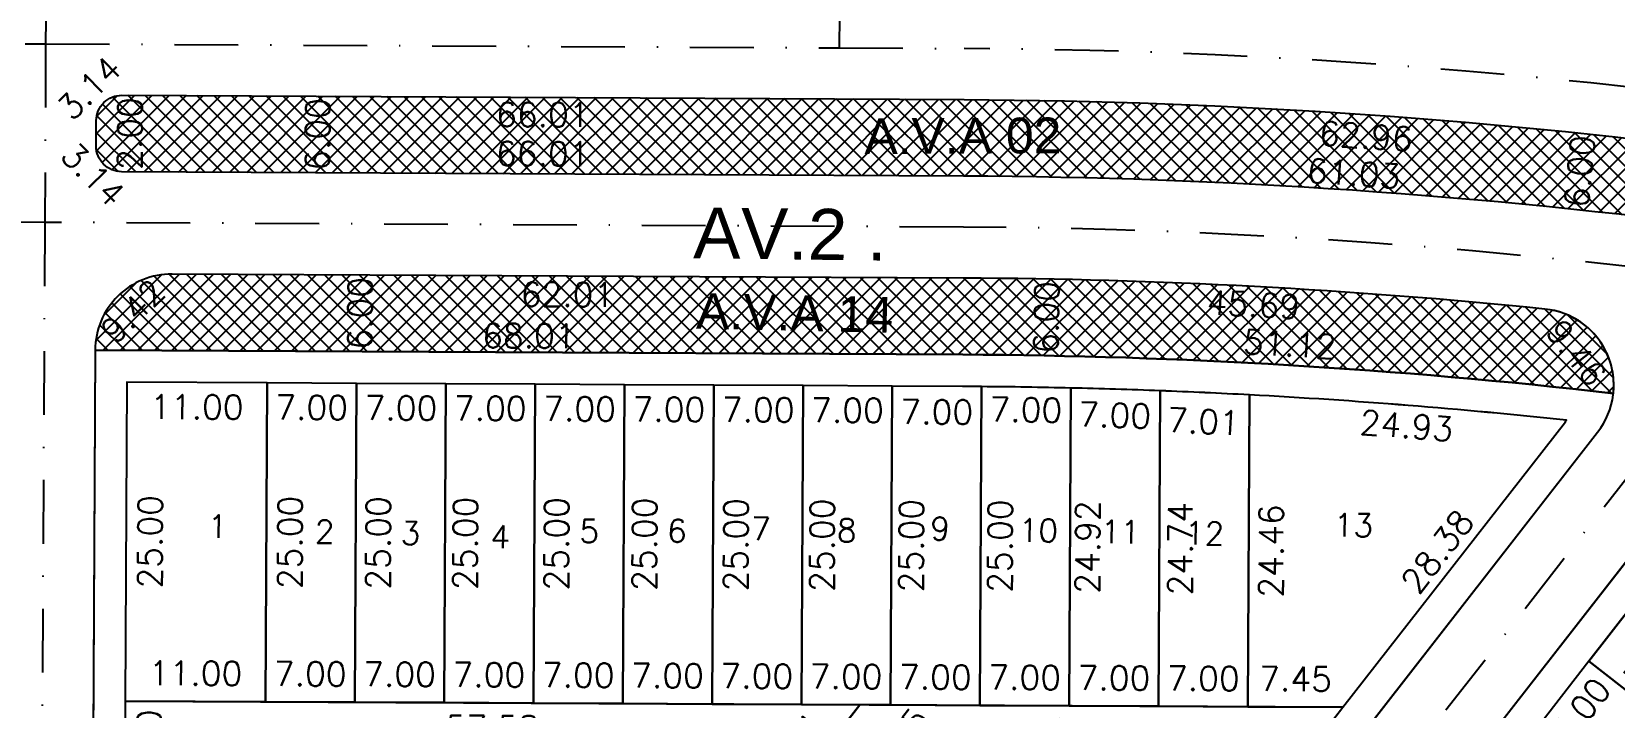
# Model space of a CAD drawing. Header units: millimetres. Extents: x -4430026 to 4783824, y 584 to 9593110.
# Drawn here: x 1871.9 to 1995.9, y 1359 to 1412 of the extents above; entities that cross this region are included whole.
import ezdxf
from ezdxf.enums import TextEntityAlignment as Align

# ---------------------------------------------------------------- set-up
doc = ezdxf.new("R2010")
doc.units = ezdxf.units.MM
doc.linetypes.add('CONTINUO', pattern=[0])
doc.linetypes.add('DASHDOT', pattern=[1, 0.5, -0.25, 0, -0.25])
for name, color, linetype in [('Bra-Rua Calçadas', 1, 'Continuous'), ('Calçada', 1, 'Continuous'), ('Cota', 8, 'Continuous'), ('EIXO DAS VIAS', 252, 'DASHDOT'), ('Lotes', 2, 'Continuous'), ('Nomes de Ruas', 3, 'Continuous'), ('Numero de lotes', 5, 'Continuous'), ('TXT A.VERDES', 7, 'Continuous'), ('Área Verde Alameda etc.', 92, 'Continuous')]:
    doc.layers.add(name, color=color, linetype=linetype)
doc.styles.add('arcad1', font='romans.shx')
doc.styles.add('ARIAL', font='arial.ttf', dxfattribs={"height": 0.25})
doc.styles.add('ROMANS', font='romans.shx')
doc.dimstyles.new('BOLA100', dxfattribs={"dimscale": 0, "dimtxt": 1.9, "dimasz": 0.18, "dimexe": 0.18, "dimexo": 0.063, "dimgap": 0, "dimtad": 1, "dimzin": 4, "dimdsep": 46, "dimtxsty": 'ROMANS', "dimcen": 0.09, "dimse1": 1, "dimse2": 1, "dimsd1": 1, "dimsd2": 1, "dimclrt": 256, "dimaunit": 1, "dimadec": 4, "dimazin": 0, "dimtfac": 1.2, "dimtix": 1, "dimtmove": 2, "dimatfit": 3, "dimfxl": 1, "dimtvp": 2, "dimtolj": 1, "dimtzin": 4, "dimarcsym": 0})
pattern_1 = [(45, (-350710.31295, -9590084.73025), (-0.67351920908, 0.67351920908), []), (135, (-350710.31295, -9590084.73025), (-0.67351920908, -0.67351920908), [])]

# ---------------------------------------------------------------- blocks, each defined once
blk = doc.blocks.new('*D2824')
at = {"layer": 'DEFPOINTS', "color": 0}
for p in [(1993.94, 1362.58), (1996.18, 1360.84), (1989.64, 1357.06)]:
    blk.add_point(p, dxfattribs=at)
at = {"layer": 'Cota', "insert": (1993.28, 1358.66), "char_height": 1.9, "attachment_point": 5, "rotation": 52.0936, "style": 'ROMANS'}
blk.add_mtext('\\A1;7.00', dxfattribs=at)
blk = doc.blocks.new('*D2825')
at = {"layer": 'DEFPOINTS', "color": 0}
for p in [(2007.21, 1379.62), (2009.45, 1377.88), (1993.94, 1362.58)]:
    blk.add_point(p, dxfattribs=at)
at = {"layer": 'Cota', "insert": (2002.06, 1369.94), "char_height": 1.9, "attachment_point": 5, "rotation": 52.0936, "style": 'ROMANS'}
blk.add_mtext('\\A1;21.60', dxfattribs=at)
blk = doc.blocks.new('*D2854')
at = {"layer": 'DEFPOINTS', "color": 0}
for p in [(1991.53, 1381.8), (1992.09, 1381.37), (1974.65, 1358.97)]:
    blk.add_point(p, dxfattribs=at)
at = {"layer": 'Cota', "insert": (1982.06, 1371.19), "char_height": 1.9, "attachment_point": 5, "rotation": 52.0936, "style": 'ROMANS'}
blk.add_mtext('\\A1;28.38', dxfattribs=at)
blk = doc.blocks.new('*D2885')
at = {"layer": 'DEFPOINTS', "color": 0}
for p in [(1879.2, 1359.46), (1882.04, 1359.45), (1879.17, 1352.46)]:
    blk.add_point(p, dxfattribs=at)
at = {"layer": 'Cota', "insert": (1881.07, 1355.95), "char_height": 1.9, "attachment_point": 5, "rotation": 89.7053, "style": 'ROMANS'}
blk.add_mtext('\\A1;7.00', dxfattribs=at)
blk = doc.blocks.new('*D2886')
at = {"layer": 'DEFPOINTS', "color": 0}
for p in [(1879.33, 1384.46), (1882.17, 1384.45), (1879.2, 1359.46)]:
    blk.add_point(p, dxfattribs=at)
at = {"layer": 'Cota', "insert": (1881.15, 1371.95), "char_height": 1.9, "attachment_point": 5, "rotation": 89.7053, "style": 'ROMANS'}
blk.add_mtext('\\A1;25.00', dxfattribs=at)
blk = doc.blocks.new('*D2893')
at = {"layer": 'DEFPOINTS', "color": 0}
for p in [(1936.15, 1359.66), (1936.78, 1359.17), (1931.35, 1352.2)]:
    blk.add_point(p, dxfattribs=at)
at = {"layer": 'Cota', "insert": (1931.61, 1355.89), "char_height": 1.9, "attachment_point": 5, "rotation": 52.0936, "style": 'ROMANS'}
blk.add_mtext('\\A1;8.84', dxfattribs=at)
blk = doc.blocks.new('*D2894')
at = {"layer": 'DEFPOINTS', "color": 0}
for p in [(1890.33, 1384.41), (1893.13, 1384.39), (1890.2, 1359.41)]:
    blk.add_point(p, dxfattribs=at)
at = {"layer": 'Cota', "insert": (1892.12, 1371.9), "char_height": 1.9, "attachment_point": 5, "rotation": 89.7053, "style": 'ROMANS'}
blk.add_mtext('\\A1;25.00', dxfattribs=at)
blk = doc.blocks.new('*D2895')
at = {"layer": 'DEFPOINTS', "color": 0}
for p in [(1897.33, 1384.37), (1900.04, 1384.36), (1897.2, 1359.37)]:
    blk.add_point(p, dxfattribs=at)
at = {"layer": 'Cota', "insert": (1899.03, 1371.86), "char_height": 1.9, "attachment_point": 5, "rotation": 89.7053, "style": 'ROMANS'}
blk.add_mtext('\\A1;25.00', dxfattribs=at)
blk = doc.blocks.new('*D2896')
at = {"layer": 'DEFPOINTS', "color": 0}
for p in [(1904.33, 1384.34), (1906.87, 1384.32), (1904.2, 1359.34)]:
    blk.add_point(p, dxfattribs=at)
at = {"layer": 'Cota', "insert": (1905.86, 1371.83), "char_height": 1.9, "attachment_point": 5, "rotation": 89.7053, "style": 'ROMANS'}
blk.add_mtext('\\A1;25.00', dxfattribs=at)
blk = doc.blocks.new('*D2897')
at = {"layer": 'DEFPOINTS', "color": 0}
for p in [(1911.33, 1384.3), (1914.02, 1384.29), (1911.2, 1359.3)]:
    blk.add_point(p, dxfattribs=at)
at = {"layer": 'Cota', "insert": (1913.01, 1371.79), "char_height": 1.9, "attachment_point": 5, "rotation": 89.7053, "style": 'ROMANS'}
blk.add_mtext('\\A1;25.00', dxfattribs=at)
blk = doc.blocks.new('*D2898')
at = {"layer": 'DEFPOINTS', "color": 0}
for p in [(1918.33, 1384.26), (1920.92, 1384.25), (1918.2, 1359.26)]:
    blk.add_point(p, dxfattribs=at)
at = {"layer": 'Cota', "insert": (1919.91, 1371.76), "char_height": 1.9, "attachment_point": 5, "rotation": 89.7053, "style": 'ROMANS'}
blk.add_mtext('\\A1;25.00', dxfattribs=at)
blk = doc.blocks.new('*D2899')
at = {"layer": 'DEFPOINTS', "color": 0}
for p in [(1925.33, 1384.23), (1928.08, 1384.21), (1925.2, 1359.23)]:
    blk.add_point(p, dxfattribs=at)
at = {"layer": 'Cota', "insert": (1927.07, 1371.72), "char_height": 1.9, "attachment_point": 5, "rotation": 89.7053, "style": 'ROMANS'}
blk.add_mtext('\\A1;25.00', dxfattribs=at)
blk = doc.blocks.new('*D2900')
at = {"layer": 'DEFPOINTS', "color": 0}
for p in [(1932.33, 1384.19), (1934.85, 1384.18), (1932.2, 1359.19)]:
    blk.add_point(p, dxfattribs=at)
at = {"layer": 'Cota', "insert": (1933.83, 1371.68), "char_height": 1.9, "attachment_point": 5, "rotation": 89.7053, "style": 'ROMANS'}
blk.add_mtext('\\A1;25.00', dxfattribs=at)
blk = doc.blocks.new('*D2901')
at = {"layer": 'DEFPOINTS', "color": 0}
for p in [(1939.33, 1384.16), (1941.83, 1384.14), (1939.2, 1359.16)]:
    blk.add_point(p, dxfattribs=at)
at = {"layer": 'Cota', "insert": (1940.82, 1371.65), "char_height": 1.9, "attachment_point": 5, "rotation": 89.7053, "style": 'ROMANS'}
blk.add_mtext('\\A1;25.00', dxfattribs=at)
blk = doc.blocks.new('*D2902')
at = {"layer": 'DEFPOINTS', "color": 0}
for p in [(1946.33, 1384.12), (1948.79, 1384.1), (1946.2, 1359.12)]:
    blk.add_point(p, dxfattribs=at)
at = {"layer": 'Cota', "insert": (1947.78, 1371.61), "char_height": 1.9, "attachment_point": 5, "rotation": 89.7053, "style": 'ROMANS'}
blk.add_mtext('\\A1;25.00', dxfattribs=at)
blk = doc.blocks.new('*D2903')
at = {"layer": 'DEFPOINTS', "color": 0}
for p in [(1953.33, 1384.01), (1955.66, 1383.99), (1953.2, 1359.08)]:
    blk.add_point(p, dxfattribs=at)
at = {"layer": 'Cota', "insert": (1954.64, 1371.54), "char_height": 1.9, "attachment_point": 5, "rotation": 89.7053, "style": 'ROMANS'}
blk.add_mtext('\\A1;24.92', dxfattribs=at)
blk = doc.blocks.new('*D2904')
at = {"layer": 'DEFPOINTS', "color": 0}
for p in [(1960.33, 1383.79), (1962.91, 1383.78), (1960.2, 1359.05)]:
    blk.add_point(p, dxfattribs=at)
at = {"layer": 'Cota', "insert": (1961.9, 1371.41), "char_height": 1.9, "attachment_point": 5, "rotation": 89.7053, "style": 'ROMANS'}
blk.add_mtext('\\A1;24.74', dxfattribs=at)
blk = doc.blocks.new('*D2905')
at = {"layer": 'DEFPOINTS', "color": 0}
for p in [(1967.33, 1383.47), (1970.03, 1383.46), (1967.2, 1359.01)]:
    blk.add_point(p, dxfattribs=at)
at = {"layer": 'Cota', "insert": (1969.02, 1371.23), "char_height": 1.9, "attachment_point": 5, "rotation": 89.7053, "style": 'ROMANS'}
blk.add_mtext('\\A1;24.46', dxfattribs=at)
blk = doc.blocks.new('*D4078')
at = {"layer": 'DEFPOINTS', "color": 0}
for p in [(1993.94, 1362.58), (1992.16, 1360.29), (2013.66, 1347.22)]:
    blk.add_point(p, dxfattribs=at)
at = {"layer": 'Cota', "insert": (2002.6, 1353.36), "char_height": 1.9, "attachment_point": 5, "rotation": 322.0936, "style": 'ROMANS'}
blk.add_mtext('\\A1;25.00', dxfattribs=at)
blk = doc.blocks.new('*D4135')
at = {"layer": 'DEFPOINTS', "color": 0}
for p in [(1993.94, 1362.58), (2003.2, 1356.57), (2002.62, 1355.82)]:
    blk.add_point(p, dxfattribs=at)
at = {"layer": 'Cota', "insert": (1999.44, 1360.7), "char_height": 1.9, "attachment_point": 5, "rotation": 322.0936, "style": 'ROMANS'}
blk.add_mtext('\\A1;11.00', dxfattribs=at)
blk = doc.blocks.new('*D4138')
at = {"layer": 'DEFPOINTS', "color": 0}
for p in [(1879.33, 1384.46), (1890.33, 1384.41), (1890.32, 1381.55)]:
    blk.add_point(p, dxfattribs=at)
at = {"layer": 'Cota', "insert": (1884.82, 1382.52), "char_height": 1.9, "attachment_point": 5, "rotation": 359.7053, "style": 'ROMANS'}
blk.add_mtext('\\A1;11.00', dxfattribs=at)
blk = doc.blocks.new('*D4139')
at = {"layer": 'DEFPOINTS', "color": 0}
for p in [(1890.33, 1384.41), (1897.33, 1384.37), (1897.32, 1381.51)]:
    blk.add_point(p, dxfattribs=at)
at = {"layer": 'Cota', "insert": (1893.82, 1382.48), "char_height": 1.9, "attachment_point": 5, "rotation": 359.7053, "style": 'ROMANS'}
blk.add_mtext('\\A1;7.00', dxfattribs=at)
blk = doc.blocks.new('*D4140')
at = {"layer": 'DEFPOINTS', "color": 0}
for p in [(1897.33, 1384.37), (1904.33, 1384.34), (1904.32, 1381.47)]:
    blk.add_point(p, dxfattribs=at)
at = {"layer": 'Cota', "insert": (1900.82, 1382.44), "char_height": 1.9, "attachment_point": 5, "rotation": 359.7053, "style": 'ROMANS'}
blk.add_mtext('\\A1;7.00', dxfattribs=at)
blk = doc.blocks.new('*D4141')
at = {"layer": 'DEFPOINTS', "color": 0}
for p in [(1904.33, 1384.34), (1911.33, 1384.3), (1911.32, 1381.44)]:
    blk.add_point(p, dxfattribs=at)
at = {"layer": 'Cota', "insert": (1907.82, 1382.41), "char_height": 1.9, "attachment_point": 5, "rotation": 359.7053, "style": 'ROMANS'}
blk.add_mtext('\\A1;7.00', dxfattribs=at)
blk = doc.blocks.new('*D4142')
at = {"layer": 'DEFPOINTS', "color": 0}
for p in [(1911.33, 1384.3), (1918.33, 1384.26), (1918.32, 1381.4)]:
    blk.add_point(p, dxfattribs=at)
at = {"layer": 'Cota', "insert": (1914.82, 1382.37), "char_height": 1.9, "attachment_point": 5, "rotation": 359.7053, "style": 'ROMANS'}
blk.add_mtext('\\A1;7.00', dxfattribs=at)
blk = doc.blocks.new('*D4143')
at = {"layer": 'DEFPOINTS', "color": 0}
for p in [(1918.33, 1384.26), (1925.33, 1384.23), (1925.32, 1381.37)]:
    blk.add_point(p, dxfattribs=at)
at = {"layer": 'Cota', "insert": (1921.82, 1382.33), "char_height": 1.9, "attachment_point": 5, "rotation": 359.7053, "style": 'ROMANS'}
blk.add_mtext('\\A1;7.00', dxfattribs=at)
blk = doc.blocks.new('*D4144')
at = {"layer": 'DEFPOINTS', "color": 0}
for p in [(1925.33, 1384.23), (1932.33, 1384.19), (1932.32, 1381.33)]:
    blk.add_point(p, dxfattribs=at)
at = {"layer": 'Cota', "insert": (1928.82, 1382.3), "char_height": 1.9, "attachment_point": 5, "rotation": 359.7053, "style": 'ROMANS'}
blk.add_mtext('\\A1;7.00', dxfattribs=at)
blk = doc.blocks.new('*D4145')
at = {"layer": 'DEFPOINTS', "color": 0}
for p in [(1932.33, 1384.19), (1939.33, 1384.16), (1939.32, 1381.29)]:
    blk.add_point(p, dxfattribs=at)
at = {"layer": 'Cota', "insert": (1935.82, 1382.26), "char_height": 1.9, "attachment_point": 5, "rotation": 359.7053, "style": 'ROMANS'}
blk.add_mtext('\\A1;7.00', dxfattribs=at)
blk = doc.blocks.new('*D4146')
at = {"layer": 'DEFPOINTS', "color": 0}
for p in [(1890.21, 1360.66), (1879.2, 1359.46), (1890.2, 1359.41)]:
    blk.add_point(p, dxfattribs=at)
at = {"layer": 'Cota', "insert": (1884.72, 1361.64), "char_height": 1.9, "attachment_point": 5, "rotation": 359.7053, "style": 'ROMANS'}
blk.add_mtext('\\A1;11.00', dxfattribs=at)
blk = doc.blocks.new('*D4147')
at = {"layer": 'DEFPOINTS', "color": 0}
for p in [(1897.21, 1360.63), (1890.2, 1359.41), (1897.2, 1359.37)]:
    blk.add_point(p, dxfattribs=at)
at = {"layer": 'Cota', "insert": (1893.71, 1361.59), "char_height": 1.9, "attachment_point": 5, "rotation": 359.7053, "style": 'ROMANS'}
blk.add_mtext('\\A1;7.00', dxfattribs=at)
blk = doc.blocks.new('*D4148')
at = {"layer": 'DEFPOINTS', "color": 0}
for p in [(1904.21, 1360.59), (1897.2, 1359.37), (1904.2, 1359.34)]:
    blk.add_point(p, dxfattribs=at)
at = {"layer": 'Cota', "insert": (1900.71, 1361.56), "char_height": 1.9, "attachment_point": 5, "rotation": 359.7053, "style": 'ROMANS'}
blk.add_mtext('\\A1;7.00', dxfattribs=at)
blk = doc.blocks.new('*D4149')
at = {"layer": 'DEFPOINTS', "color": 0}
for p in [(1911.21, 1360.55), (1904.2, 1359.34), (1911.2, 1359.3)]:
    blk.add_point(p, dxfattribs=at)
at = {"layer": 'Cota', "insert": (1907.71, 1361.52), "char_height": 1.9, "attachment_point": 5, "rotation": 359.7053, "style": 'ROMANS'}
blk.add_mtext('\\A1;7.00', dxfattribs=at)
blk = doc.blocks.new('*D4150')
at = {"layer": 'DEFPOINTS', "color": 0}
for p in [(1918.21, 1360.52), (1911.2, 1359.3), (1918.2, 1359.26)]:
    blk.add_point(p, dxfattribs=at)
at = {"layer": 'Cota', "insert": (1914.71, 1361.49), "char_height": 1.9, "attachment_point": 5, "rotation": 359.7053, "style": 'ROMANS'}
blk.add_mtext('\\A1;7.00', dxfattribs=at)
blk = doc.blocks.new('*D4151')
at = {"layer": 'DEFPOINTS', "color": 0}
for p in [(1925.21, 1360.48), (1918.2, 1359.26), (1925.2, 1359.23)]:
    blk.add_point(p, dxfattribs=at)
at = {"layer": 'Cota', "insert": (1921.71, 1361.45), "char_height": 1.9, "attachment_point": 5, "rotation": 359.7053, "style": 'ROMANS'}
blk.add_mtext('\\A1;7.00', dxfattribs=at)
blk = doc.blocks.new('*D4152')
at = {"layer": 'DEFPOINTS', "color": 0}
for p in [(1932.21, 1360.45), (1925.2, 1359.23), (1932.2, 1359.19)]:
    blk.add_point(p, dxfattribs=at)
at = {"layer": 'Cota', "insert": (1928.71, 1361.41), "char_height": 1.9, "attachment_point": 5, "rotation": 359.7053, "style": 'ROMANS'}
blk.add_mtext('\\A1;7.00', dxfattribs=at)
blk = doc.blocks.new('*D4153')
at = {"layer": 'DEFPOINTS', "color": 0}
for p in [(1939.21, 1360.41), (1932.2, 1359.19), (1939.2, 1359.16)]:
    blk.add_point(p, dxfattribs=at)
at = {"layer": 'Cota', "insert": (1935.71, 1361.38), "char_height": 1.9, "attachment_point": 5, "rotation": 359.7053, "style": 'ROMANS'}
blk.add_mtext('\\A1;7.00', dxfattribs=at)
blk = doc.blocks.new('*D4154')
at = {"layer": 'DEFPOINTS', "color": 0}
for p in [(1946.21, 1360.37), (1939.2, 1359.16), (1946.2, 1359.12)]:
    blk.add_point(p, dxfattribs=at)
at = {"layer": 'Cota', "insert": (1942.71, 1361.34), "char_height": 1.9, "attachment_point": 5, "rotation": 359.7053, "style": 'ROMANS'}
blk.add_mtext('\\A1;7.00', dxfattribs=at)
blk = doc.blocks.new('*D4155')
at = {"layer": 'DEFPOINTS', "color": 0}
for p in [(1953.21, 1360.34), (1946.2, 1359.12), (1953.2, 1359.08)]:
    blk.add_point(p, dxfattribs=at)
at = {"layer": 'Cota', "insert": (1949.71, 1361.31), "char_height": 1.9, "attachment_point": 5, "rotation": 359.7053, "style": 'ROMANS'}
blk.add_mtext('\\A1;7.00', dxfattribs=at)
blk = doc.blocks.new('*D4156')
at = {"layer": 'DEFPOINTS', "color": 0}
for p in [(1960.21, 1360.3), (1953.2, 1359.08), (1960.2, 1359.05)]:
    blk.add_point(p, dxfattribs=at)
at = {"layer": 'Cota', "insert": (1956.71, 1361.27), "char_height": 1.9, "attachment_point": 5, "rotation": 359.7053, "style": 'ROMANS'}
blk.add_mtext('\\A1;7.00', dxfattribs=at)
blk = doc.blocks.new('*D4157')
at = {"layer": 'DEFPOINTS', "color": 0}
for p in [(1967.21, 1360.27), (1960.2, 1359.05), (1967.2, 1359.01)]:
    blk.add_point(p, dxfattribs=at)
at = {"layer": 'Cota', "insert": (1963.71, 1361.23), "char_height": 1.9, "attachment_point": 5, "rotation": 359.7053, "style": 'ROMANS'}
blk.add_mtext('\\A1;7.00', dxfattribs=at)
blk = doc.blocks.new('*D4158')
at = {"layer": 'DEFPOINTS', "color": 0}
for p in [(1974.66, 1360.23), (1967.2, 1359.01), (1974.65, 1358.97)]:
    blk.add_point(p, dxfattribs=at)
at = {"layer": 'Cota', "insert": (1970.94, 1361.2), "char_height": 1.9, "attachment_point": 5, "rotation": 359.7053, "style": 'ROMANS'}
blk.add_mtext('\\A1;7.45', dxfattribs=at)
blk = doc.blocks.new('*D4159')
at = {"layer": 'DEFPOINTS', "color": 0}
for p in [(1879.2, 1359.46), (1936.78, 1359.17), (1936.77, 1356.28)]:
    blk.add_point(p, dxfattribs=at)
at = {"layer": 'Cota', "insert": (1907.98, 1357.37), "char_height": 1.9, "attachment_point": 5, "rotation": 359.7053, "style": 'ROMANS'}
blk.add_mtext('\\A1;57.58', dxfattribs=at)
blk = doc.blocks.new('*D4166')
at = {"layer": 'DEFPOINTS', "color": 0}
for p in [(1936.78, 1359.17), (1974.65, 1358.97), (1974.64, 1356.04)]:
    blk.add_point(p, dxfattribs=at)
at = {"layer": 'Cota', "insert": (1955.71, 1357.09), "char_height": 1.9, "attachment_point": 5, "rotation": 359.7053, "style": 'ROMANS'}
blk.add_mtext('\\A1;37.87', dxfattribs=at)
blk = doc.blocks.new('*D7106')
at = {"layer": 'DEFPOINTS', "color": 0}
for p in [(1939.33, 1384.16, 51.85), (1946.33, 1384.12, 51.85), (1946.32, 1381.16)]:
    blk.add_point(p, dxfattribs=at)
at = {"layer": 'Cota', "insert": (1942.82, 1382.13), "char_height": 1.9, "attachment_point": 5, "rotation": 359.6858, "style": 'ROMANS'}
blk.add_mtext('\\A1;7.00', dxfattribs=at)
blk = doc.blocks.new('*D7245')
at = {"layer": 'DEFPOINTS', "color": 0}
for p in [(1936.78, 1359.17, 51.85), (1938.93, 1357.49), (1934.73, 1356.53, 51.85)]:
    blk.add_point(p, dxfattribs=at)
at = {"layer": 'Cota', "insert": (1939.88, 1356.32), "char_height": 1.9, "attachment_point": 5, "rotation": 52.0936, "style": 'ROMANS'}
blk.add_mtext('\\A1;3.35', dxfattribs=at)
blk = doc.blocks.new('*D7246')
at = {"layer": 'DEFPOINTS', "color": 0}
for p in [(1974.1, 1359.41), (1974.65, 1358.97), (1958.4, 1338.1, 51.85)]:
    blk.add_point(p, dxfattribs=at)
at = {"layer": 'Cota', "insert": (1965.22, 1349.55), "char_height": 1.9, "attachment_point": 5, "rotation": 52.0936, "style": 'ROMANS'}
blk.add_mtext('\\A1;26.46', dxfattribs=at)
blk = doc.blocks.new('*D7462')
at = {"layer": 'DEFPOINTS', "color": 0}
for p in [(1876.94, 1404.98), (1876.93, 1402.98), (1880.51, 1402.96)]:
    blk.add_point(p, dxfattribs=at)
at = {"layer": 'Cota', "insert": (1879.57, 1403.96), "char_height": 1.9, "attachment_point": 5, "rotation": 89.7053, "style": 'ROMANS'}
blk.add_mtext('\\A1;2.00', dxfattribs=at)
blk = doc.blocks.new('*D7473')
at = {"layer": 'DEFPOINTS', "color": 0}
for p in [(1878.95, 1406.97), (1944.95, 1406.63), (1944.94, 1404.32)]:
    blk.add_point(p, dxfattribs=at)
at = {"layer": 'Cota', "insert": (1911.94, 1405.44), "char_height": 1.9, "attachment_point": 5, "rotation": 359.7053, "style": 'ROMANS'}
blk.add_mtext('\\A1;66.01', dxfattribs=at)
blk = doc.blocks.new('*D7474')
at = {"layer": 'DEFPOINTS', "color": 0}
for p in [(1878.92, 1401.6), (1878.92, 1400.97), (1944.92, 1400.63)]:
    blk.add_point(p, dxfattribs=at)
at = {"layer": 'Cota', "insert": (1911.93, 1402.38), "char_height": 1.9, "attachment_point": 5, "rotation": 359.7053, "style": 'ROMANS'}
blk.add_mtext('\\A1;66.01', dxfattribs=at)
blk = doc.blocks.new('*D7477')
at = {"layer": 'DEFPOINTS', "color": 0}
for p in [(1894.67, 1406.89), (1895.26, 1406.88), (1894.64, 1400.89)]:
    blk.add_point(p, dxfattribs=at)
at = {"layer": 'Cota', "insert": (1894.29, 1403.89), "char_height": 1.9, "attachment_point": 5, "rotation": 89.7053, "style": 'ROMANS'}
blk.add_mtext('\\A1;6.00', dxfattribs=at)
blk = doc.blocks.new('*D7478')
at = {"layer": 'DEFPOINTS', "color": 0}
for p in [(1989.88, 1404.33), (1994.45, 1403.89), (1989.3, 1398.36)]:
    blk.add_point(p, dxfattribs=at)
at = {"layer": 'Cota', "insert": (1993.21, 1400.99), "char_height": 1.9, "attachment_point": 5, "rotation": 84.4434, "style": 'ROMANS'}
blk.add_mtext('\\A1;6.00', dxfattribs=at)
blk = doc.blocks.new('*D7389')
at = {"layer": 'DEFPOINTS', "color": 0}
for p in [(1876.85, 1386.98), (1944.85, 1386.98), (1944.85, 1386.63)]:
    blk.add_point(p, dxfattribs=at)
at = {"layer": 'Cota', "insert": (1910.85, 1388.1), "char_height": 1.9, "attachment_point": 5, "rotation": 359.7053, "style": 'ROMANS'}
blk.add_mtext('\\A1;68.01', dxfattribs=at)
blk = doc.blocks.new('*D7390')
at = {"layer": 'DEFPOINTS', "color": 0}
for p in [(1882.88, 1392.95), (1944.88, 1392.63), (1944.87, 1390.23)]:
    blk.add_point(p, dxfattribs=at)
at = {"layer": 'Cota', "insert": (1913.87, 1391.34), "char_height": 1.9, "attachment_point": 5, "rotation": 359.7053, "style": 'ROMANS'}
blk.add_mtext('\\A1;62.01', dxfattribs=at)
blk = doc.blocks.new('*D7585')
at = {"layer": 'DEFPOINTS', "color": 0}
for p in [(1897.92, 1392.87), (1897.89, 1386.87), (1898.55, 1386.87)]:
    blk.add_point(p, dxfattribs=at)
at = {"layer": 'Cota', "insert": (1897.61, 1389.87), "char_height": 1.9, "attachment_point": 5, "rotation": 89.7053, "style": 'ROMANS'}
blk.add_mtext('\\A1;6.00', dxfattribs=at)
blk = doc.blocks.new('*D7586')
at = {"layer": 'DEFPOINTS', "color": 0}
for p in [(1951.31, 1392.55), (1951.19, 1386.55), (1952.31, 1386.53)]:
    blk.add_point(p, dxfattribs=at)
at = {"layer": 'Cota', "insert": (1951.41, 1389.55), "char_height": 1.9, "attachment_point": 5, "rotation": 88.932, "style": 'ROMANS'}
blk.add_mtext('\\A1;6.00', dxfattribs=at)

msp = doc.modelspace()

# ---------------------------------------------------------------- hatches: boundary and pattern name
at = {"layer": 'Área Verde Alameda etc.'}
h = msp.add_hatch(dxfattribs=at)
h.set_pattern_fill('ANSI37', color=256, scale=0.3, style=0)
h.set_pattern_definition(pattern_1)
h.paths.add_polyline_path([(1944.953, 1406.627), (1878.948, 1406.966, 0.4142136), (1876.938, 1404.977), (1876.928, 1402.977, 0.4142136), (1878.917, 1400.967), (1944.922, 1400.627, -0.0315332), (2005.768, 1396.472, 0.266139), (2007.608, 1397.226), (2009.031, 1399.054, 0.5788036), (2007.72, 1402.265, 0.0321342)])
h = msp.add_hatch(dxfattribs=at)
h.set_pattern_fill('ANSI37', color=256, scale=0.3, style=0)
h.set_pattern_definition(pattern_1)
h.paths.add_polyline_path([(1990.491, 1390.201, 0.0240027), (1944.881, 1392.627), (1882.876, 1392.946, 0.4142136), (1876.845, 1386.977), (1944.85, 1386.627, -0.0271963), (1995.851, 1383.588, 0.0255994), (1995.885, 1384.201, 0.0706073), (1995.657, 1385.872, 0.0454847), (1995.266, 1386.888, 0.2582811)])

# ---------------------------------------------------------------- linework, layer by layer
at = {"layer": 'Bra-Rua Calçadas'}
for points in [[(1878.917, 1400.967, -0.4142136), (1876.928, 1402.977), (1876.938, 1404.977, -0.4142136), (1878.948, 1406.966), (1944.953, 1406.627, -0.0321342), (2007.72, 1402.265, -0.5788036), (2009.031, 1399.054), (2007.608, 1397.226, -0.266139), (2005.768, 1396.472, 0.0315332), (1944.922, 1400.627)], [(1990.491, 1390.201, 0.0240027), (1944.881, 1392.627), (1882.876, 1392.946, 0.4142136), (1876.845, 1386.977), (1944.85, 1386.627, -0.0271963), (1995.851, 1383.588, 0.0255994), (1995.885, 1384.201, 0.0706073), (1995.657, 1385.872, 0.0454847), (1995.266, 1386.888, 0.2582811)]]:
    msp.add_lwpolyline(points, format="xyb", close=True, dxfattribs=at)
at = {"layer": 'Calçada', "lineweight": -3}
for p, q in [((1944.881, 1392.627), (1882.876, 1392.946)), ((1876.845, 1386.977), (1876.12, 1245.863)), ((1876.845, 1386.977), (1876.12, 1245.863)), ((2008.226, 1384.998), (1892.743, 1236.688)), ((2008.226, 1384.998), (1909.467, 1258.166)), ((1886.854, 1242.146), (1994.62, 1380.546)), ((1886.854, 1242.146), (1994.62, 1380.546))]:
    msp.add_line(p, q, dxfattribs=at)
for points in [[(1994.62, 1380.546, 0.5897021), (1990.491, 1390.201, 0.0240027), (1944.881, 1392.627), (1882.876, 1392.946, 0.4142136), (1876.845, 1386.977), (1876.12, 1245.863, 0.7158522), (1886.854, 1242.146)], [(1994.62, 1380.546, 0.5897021), (1990.491, 1390.201, 0.0240027), (1944.881, 1392.627), (1882.876, 1392.946, 0.4142136), (1876.845, 1386.977), (1876.12, 1245.863, 0.7158522), (1886.854, 1242.146)], [(2064.707, 1368.012, 0.5397052), (2061.473, 1377.508, 0.025541), (2013.86, 1387.244, 0.2713372), (2008.226, 1384.998), (1892.743, 1236.688, 0.4142136), (1893.791, 1228.268), (1927.719, 1201.85, 0.4142136), (1936.139, 1202.898)], [(2064.707, 1368.012, 0.5397052), (2061.473, 1377.508, 0.025541), (2013.86, 1387.244, 0.2713372), (2008.226, 1384.998), (1892.743, 1236.688, 0.4142136), (1893.791, 1228.268), (1927.719, 1201.85, 0.4142136), (1936.139, 1202.898)]]:
    msp.add_lwpolyline(points, format="xyb", close=True, dxfattribs=at)
msp.add_lwpolyline([(1995.851, 1383.588, 0.0271963), (1944.85, 1386.627), (1876.845, 1386.977)], format="xyb", dxfattribs=at)
for centre, radius, start, end in [((1942.433, 916.633), 476, 84.20535, 89.70531), ((1989.886, 1384.232), 6, 322.09358, 84.20535), ((1989.886, 1384.232), 6, 322.09358, 84.20535)]:
    msp.add_arc(centre, radius, start, end, dxfattribs=at)
at = {"layer": 'EIXO DAS VIAS', "ltscale": 10}
for p, q in [((1935.649, 1504.147, 103.708), (1935.168, 1410.677, 103.708)), ((1883.443, 1231.256, 103.708), (2008.643, 1392.045, 103.708))]:
    msp.add_line(p, q, dxfattribs=at)
at = {"layer": 'EIXO DAS VIAS', "ltscale": 10, "elevation": 103.708}
for points in [[(1873.446, 1503.81), (1872.969, 1410.997)], [(1810.77, 1411.317), (1872.969, 1410.997)], [(1872.969, 1410.997), (1872.897, 1396.997)], [(1872.969, 1410.997), (1935.168, 1410.677)], [(1872.897, 1396.997), (1778.358, 1397.484)], [(1872.897, 1396.997), (1872.547, 1328.998)], [(1944.902, 1396.627), (1872.897, 1396.997)]]:
    msp.add_lwpolyline(points, dxfattribs=at)
for points in [[(1935.168, 1410.677), (1944.974, 1410.627, -0.0265715), (1997.353, 1407.571, -0.0225043)], [(2008.643, 1392.045, 0.0333215), (1944.902, 1396.627, 0.0315549)]]:
    msp.add_lwpolyline(points, format="xyb", dxfattribs=at)
at = {"layer": 'Lotes', "linetype": 'CONTINUO', "lineweight": -3}
for p, q in [((1879.332, 1384.464), (1879.204, 1359.464)), ((1890.332, 1384.408), (1879.332, 1384.464)), ((1890.332, 1384.408), (1890.204, 1359.408)), ((1890.204, 1359.408), (1890.332, 1384.408)), ((1897.332, 1384.372), (1890.332, 1384.408)), ((1897.332, 1384.372), (1897.204, 1359.372)), ((1897.204, 1359.372), (1897.332, 1384.372)), ((1904.332, 1384.336), (1897.332, 1384.372)), ((1904.332, 1384.336), (1904.204, 1359.336)), ((1904.204, 1359.336), (1904.332, 1384.336)), ((1911.332, 1384.3), (1904.332, 1384.336)), ((1911.332, 1384.3), (1911.203, 1359.3)), ((1911.203, 1359.3), (1911.332, 1384.3)), ((1918.332, 1384.264), (1911.332, 1384.3)), ((1918.332, 1384.264), (1918.203, 1359.264)), ((1918.203, 1359.264), (1918.332, 1384.264)), ((1925.332, 1384.228), (1918.332, 1384.264)), ((1925.332, 1384.228), (1925.203, 1359.228)), ((1925.203, 1359.228), (1925.332, 1384.228)), ((1932.332, 1384.192), (1925.332, 1384.228)), ((1932.332, 1384.192), (1932.203, 1359.192)), ((1932.203, 1359.192), (1932.332, 1384.192)), ((1939.332, 1384.156), (1932.332, 1384.192)), ((1939.332, 1384.156), (1939.203, 1359.156)), ((1939.203, 1359.156), (1939.332, 1384.156)), ((1944.837, 1384.127), (1939.332, 1384.156)), ((1946.332, 1384.117), (1946.203, 1359.12)), ((1946.203, 1359.12), (1946.332, 1384.117)), ((1953.331, 1384.006), (1953.203, 1359.084)), ((1953.203, 1359.084), (1953.331, 1384.006)), ((1960.33, 1383.791), (1960.203, 1359.048)), ((1960.203, 1359.048), (1960.33, 1383.791)), ((1967.328, 1383.47), (1967.203, 1359.012)), ((1967.203, 1359.012), (1967.328, 1383.47)), ((1974.654, 1358.974), (1992.091, 1381.367)), ((1993.937, 1362.579), (1989.637, 1357.056)), ((2013.663, 1347.219), (1993.937, 1362.579)), ((1879.204, 1359.464), (1878.814, 1283.655)), ((1879.204, 1359.464), (1879.168, 1352.465)), ((1879.204, 1359.464), (1890.204, 1359.408)), ((1936.784, 1359.168), (1879.204, 1359.464)), ((1974.654, 1358.974), (1879.204, 1359.464)), ((1890.204, 1359.408), (1897.204, 1359.372)), ((1897.204, 1359.372), (1904.204, 1359.336)), ((1901.968, 1265.626), (1974.654, 1358.974)), ((1904.204, 1359.336), (1911.203, 1359.3)), ((1911.203, 1359.3), (1918.203, 1359.264)), ((1918.203, 1359.264), (1925.203, 1359.228)), ((1925.203, 1359.228), (1932.203, 1359.192)), ((1931.355, 1352.196), (1936.784, 1359.168)), ((1932.203, 1359.192), (1939.203, 1359.156)), ((1936.784, 1359.168), (1934.206, 1355.858)), ((1974.654, 1358.974), (1936.784, 1359.168)), ((1939.203, 1359.156), (1946.203, 1359.12)), ((1946.203, 1359.12), (1953.203, 1359.084)), ((1953.203, 1359.084), (1960.203, 1359.048)), ((1957.876, 1337.426), (1974.654, 1358.974)), ((1960.203, 1359.048), (1967.203, 1359.012)), ((1967.203, 1359.012), (1974.654, 1358.974))]:
    msp.add_line(p, q, dxfattribs=at)
at = {"layer": 'Lotes', "lineweight": -3}
for p, q in [((1890.204, 1359.408), (1890.332, 1384.408)), ((1897.204, 1359.372), (1897.332, 1384.372)), ((1904.204, 1359.336), (1904.332, 1384.336)), ((1911.203, 1359.3), (1911.332, 1384.3)), ((1918.203, 1359.264), (1918.332, 1384.264)), ((1925.203, 1359.228), (1925.332, 1384.228)), ((1932.203, 1359.192), (1932.332, 1384.192)), ((1939.203, 1359.156), (1939.332, 1384.156)), ((1946.203, 1359.12), (1946.332, 1384.117)), ((1953.203, 1359.084), (1953.331, 1384.006)), ((1960.203, 1359.048), (1960.33, 1383.791)), ((1967.203, 1359.012), (1967.328, 1383.47)), ((2033.388, 1331.86), (1993.937, 1362.579)), ((1936.784, 1359.168), (1878.819, 1284.727)), ((1879.204, 1359.464), (1974.654, 1358.974))]:
    msp.add_line(p, q, dxfattribs=at)
at = {"layer": 'Lotes'}
for points in [[(1890.332, 1384.408), (1879.332, 1384.464), (1879.204, 1359.464), (1890.204, 1359.408)], [(1897.332, 1384.372), (1890.332, 1384.408), (1890.204, 1359.408), (1897.204, 1359.372)], [(1904.332, 1384.336), (1897.332, 1384.372), (1897.204, 1359.372), (1904.204, 1359.336)], [(1911.332, 1384.3), (1904.332, 1384.336), (1904.204, 1359.336), (1911.203, 1359.3)], [(1918.332, 1384.264), (1911.332, 1384.3), (1911.203, 1359.3), (1918.203, 1359.264)], [(1925.332, 1384.228), (1918.332, 1384.264), (1918.203, 1359.264), (1925.203, 1359.228)], [(1932.332, 1384.192), (1925.332, 1384.228), (1925.203, 1359.228), (1932.203, 1359.192)], [(1939.332, 1384.156), (1932.332, 1384.192), (1932.203, 1359.192), (1939.203, 1359.156)], [(2007.21, 1379.624), (1993.937, 1362.579), (2002.616, 1355.821), (2019.517, 1377.525)], [(2008.14, 1351.52), (2002.616, 1355.821), (1993.937, 1362.579), (1989.637, 1357.056), (2009.362, 1341.696), (2013.663, 1347.219)], [(1890.204, 1359.408), (1879.204, 1359.464), (1879.168, 1352.465), (1931.355, 1352.196), (1934.206, 1355.858), (1936.784, 1359.168), (1932.203, 1359.192), (1925.203, 1359.228), (1918.203, 1359.264), (1911.203, 1359.3), (1904.204, 1359.336), (1897.204, 1359.372)], [(1953.203, 1359.084), (1946.203, 1359.12), (1939.203, 1359.156), (1936.784, 1359.168), (1934.206, 1355.858), (1931.355, 1352.196), (1930.427, 1351.005), (1954.097, 1332.574), (1957.876, 1337.426), (1974.654, 1358.974), (1967.203, 1359.012), (1960.203, 1359.048)], [(1960.203, 1359.048), (1953.203, 1359.084), (1946.203, 1359.12), (1939.203, 1359.156), (1936.784, 1359.168), (1934.727, 1356.528), (1958.398, 1338.097), (1974.654, 1358.974), (1967.203, 1359.012)]]:
    msp.add_lwpolyline(points, close=True, dxfattribs=at)
for points in [[(1946.332, 1384.117, 0.0007991), (1944.837, 1384.127), (1939.332, 1384.156), (1939.203, 1359.156), (1946.203, 1359.12)], [(1953.331, 1384.006, 0.0037436), (1946.332, 1384.117), (1946.203, 1359.12), (1953.203, 1359.084)], [(1960.33, 1383.791, 0.0037446), (1953.331, 1384.006), (1953.203, 1359.084), (1960.203, 1359.048)], [(1967.328, 1383.47, 0.0037465), (1960.33, 1383.791), (1960.203, 1359.048), (1967.203, 1359.012)], [(1967.328, 1383.47), (1967.203, 1359.012), (1974.654, 1358.974), (1992.091, 1381.367, 0.008773), (1992.175, 1381.48, 0.013332)]]:
    msp.add_lwpolyline(points, format="xyb", close=True, dxfattribs=at)
at = {"layer": 'Lotes', "lineweight": -3}
msp.add_lwpolyline([(1993.937, 1362.579), (2007.21, 1379.624)], dxfattribs=at)
at = {"layer": 'Lotes', "linetype": 'CONTINUO', "lineweight": -3}
for centre, radius, start, end in [((1942.433, 916.633), 467.5, 89.52217, 89.70531), ((1942.433, 916.633), 467.5, 88.66421, 89.52217), ((1942.433, 916.633), 467.5, 87.80602, 88.66421), ((1942.433, 916.633), 467.5, 86.9474, 87.80602), ((1942.433, 916.633), 467.5, 83.8921, 86.9474), ((1988.935, 1383.825), 4, 322.09358, 324.10416)]:
    msp.add_arc(centre, radius, start, end, dxfattribs=at)
at = {"layer": 'Área Verde Alameda etc.'}
for p, q in [((1917.246, 1406.137), (1917.246, 1406.137)), ((1947.274, 1406.541), (1947.274, 1406.541)), ((1902.933, 1403.232), (1902.933, 1403.232)), ((1906.045, 1403.863), (1906.045, 1403.863)), ((1916.868, 1403.896), (1916.868, 1403.896)), ((1926.676, 1403.375), (1926.676, 1403.375)), ((1949.714, 1401.856), (1949.714, 1401.856)), ((1986.968, 1402.858), (1986.968, 1402.858)), ((1894.279, 1401.694), (1894.279, 1401.694)), ((1914.791, 1401.288), (1914.791, 1401.288)), ((1916.363, 1401.697), (1916.363, 1401.697)), ((1935.205, 1400.758), (1935.205, 1400.758)), ((1946.602, 1401.224), (1946.602, 1401.224)), ((1976.584, 1400.709), (1976.584, 1400.709)), ((1976.131, 1399.822), (1976.131, 1399.822)), ((1984.134, 1399.422), (1984.134, 1399.422)), ((1985.721, 1399.463), (1985.721, 1399.463)), ((1993.211, 1399.655), (1993.211, 1399.655)), ((1993.382, 1399.848), (1993.382, 1399.848)), ((1990.271, 1399.216), (1990.271, 1399.216))]:
    msp.add_line(p, q, dxfattribs=at)
for points in [[(1878.917, 1400.967, -0.4142136), (1876.928, 1402.977), (1876.938, 1404.977, -0.4142136), (1878.948, 1406.966), (1944.953, 1406.627, -0.0321342), (2007.72, 1402.265, -0.5788036), (2009.031, 1399.054), (2007.608, 1397.226, -0.266139), (2005.768, 1396.472, 0.0315332), (1944.922, 1400.627)], [(1990.491, 1390.201, 0.0240027), (1944.881, 1392.627), (1882.876, 1392.946, 0.4142136), (1876.845, 1386.977), (1944.85, 1386.627, -0.0271963), (1995.851, 1383.588, 0.0255994), (1995.885, 1384.201, 0.0706073), (1995.657, 1385.872, 0.0454847), (1995.266, 1386.888, 0.2582811)]]:
    msp.add_lwpolyline(points, format="xyb", close=True, dxfattribs=at)

# ---------------------------------------------------------------- texts
at = {"layer": 'Cota', "char_height": 1.9, "attachment_point": 5, "style": 'ROMANS'}
for s, insert, rotation in [('\\A1;3.14', (1876.395, 1407.536), 44.70531), ('\\A1;62.96', (1976.454, 1403.752), 356.02427), ('\\A1;3.14', (1876.691, 1400.753), 314.70531), ('\\A1;61.03', (1975.501, 1400.831), 356.09307), ('\\A1;9.42', (1879.792, 1390.031), 44.70531), ('\\A1;45.69', (1967.64, 1390.55), 356.95533), ('\\A1;51.12', (1970.49, 1387.444), 356.58961), ('\\A1;9.46', (1992.944, 1386.758), 308.22203), ('\\A1;7.00', (1949.803, 1382.3, -51.854), 359.09319), ('\\A1;7.00', (1956.768, 1381.871, -51.854), 358.23512), ('\\A1;7.01', (1963.726, 1381.378, -51.854), 357.37671), ('\\A1;24.93', (1979.638, 1381.048), 355.41975)]:
    msp.add_mtext(s, dxfattribs=dict(at, insert=insert, rotation=rotation))
at = {"layer": 'Nomes de Ruas', "extrusion": (-0.084173, 0.020544, 0.996239), "style": 'ARIAL'}
msp.add_text('AV.2 .', height=4, rotation=102.96746, dxfattribs=at).set_placement((-1814.211, 1539.413, -133.883), align=Align.MIDDLE_CENTER)
at = {"layer": 'Numero de lotes', "style": 'arcad1'}
for s, p in [('1', (1886.454, 1373.162, 103.708)), ('2', (1894.842, 1372.743, 103.708)), ('3', (1901.566, 1372.623, 103.708)), ('5', (1915.582, 1372.792, 103.708)), ('6', (1922.449, 1372.809, 103.708)), ('7', (1929.038, 1372.971, 103.708)), ('8', (1935.762, 1372.851, 103.708)), ('9', (1943.08, 1372.984, 103.708)), ('10', (1950.784, 1372.846, 103.708)), ('11', (1957.228, 1372.731, 103.708)), ('12', (1963.812, 1372.613, 103.708)), ('13', (1975.481, 1373.255, 103.708)), ('4', (1908.597, 1372.341, 103.708))]:
    msp.add_text(s, height=1.8, rotation=358.97539, dxfattribs=at).set_placement(p, align=Align.MIDDLE_CENTER)
at = {"layer": 'TXT A.VERDES', "linetype": 'CONTINUO', "char_height": 2.8, "width": 43.98267, "attachment_point": 1, "style": 'arcad1'}
for s, insert, rotation in [('{\\fArial|b0|i0|c0|p34;A.V.A 02 }', (1937.141, 1405.156, 103.708), 0.23637), ('{\\fArial|b0|i0|c0|p34;A.V.A 14}', (1923.995, 1391.467, 103.708), 358.7681)]:
    msp.add_mtext(s, dxfattribs=dict(at, insert=insert, rotation=rotation))

# ---------------------------------------------------------------- dimensions: what is measured, and where the dimension line sits
at = {"layer": 'Cota'}
for p1, p2, distance, picture, middle in [((1878.948, 1406.966), (1944.953, 1406.627), -2.311, '*D7473', (1911.944, 1405.436)), ((1894.641, 1400.886), (1894.671, 1406.886), -0.584, '*D7477', (1894.29, 1403.887)), ((1876.938, 1404.977), (1876.928, 1402.977), 3.585, '*D7462', (1879.567, 1403.963)), ((1989.298, 1398.359), (1989.879, 1404.331), -4.592, '*D7478', (1993.214, 1400.992)), ((1944.922, 1400.627), (1878.917, 1400.967), -0.634, '*D7474', (1911.928, 1402.381)), ((1882.876, 1392.946), (1944.881, 1392.627), -2.395, '*D7390', (1913.871, 1391.342)), ((1897.922, 1392.869), (1897.891, 1386.869), 0.657, '*D7585', (1897.613, 1389.87)), ((1951.305, 1392.551), (1951.193, 1386.552), 1.115, '*D7586', (1951.414, 1389.548)), ((1876.845, 1386.977), (1944.85, 1386.627), 0.351, '*D7389', (1910.854, 1388.103)), ((1879.332, 1384.464), (1890.332, 1384.408), -2.862, '*D4138', (1884.823, 1382.524)), ((1890.204, 1359.408), (1890.332, 1384.408), -2.798, '*D2894', (1892.116, 1371.898)), ((1897.204, 1359.372), (1897.332, 1384.372), -2.708, '*D2895', (1899.026, 1371.863)), ((1904.204, 1359.336), (1904.332, 1384.336), -2.542, '*D2896', (1905.86, 1371.828)), ((1911.203, 1359.3), (1911.332, 1384.3), -2.69, '*D2897', (1913.008, 1371.791)), ((1918.203, 1359.264), (1918.332, 1384.264), -2.59, '*D2898', (1919.907, 1371.755)), ((1925.203, 1359.228), (1925.332, 1384.228), -2.751, '*D2899', (1927.068, 1371.718)), ((1932.203, 1359.192), (1932.332, 1384.192), -2.514, '*D2900', (1933.831, 1371.684)), ((1939.203, 1359.156), (1939.332, 1384.156), -2.503, '*D2901', (1940.82, 1371.648)), ((1939.332, 1384.156), (1946.332, 1384.117), -2.959, '*D7106', (1942.821, 1382.127, -51.854)), ((1946.203, 1359.12), (1946.332, 1384.117), -2.46, '*D2902', (1947.777, 1371.611)), ((1953.203, 1359.084), (1953.331, 1384.006), -2.325, '*D2903', (1954.642, 1371.538)), ((1960.203, 1359.048), (1960.33, 1383.791), -2.582, '*D2904', (1961.899, 1371.411)), ((1967.203, 1359.012), (1967.328, 1383.47), -2.703, '*D2905', (1969.019, 1371.232)), ((1993.937, 1362.579), (2002.616, 1355.821), 0.947, '*D4135', (1999.442, 1360.696)), ((1879.204, 1359.464), (1890.204, 1359.408), 1.254, '*D4146', (1884.715, 1361.64)), ((1879.204, 1359.464), (1936.784, 1359.168), -2.892, '*D4159', (1907.984, 1357.375)), ((1936.784, 1359.168), (1974.654, 1358.974), -2.933, '*D4166', (1955.709, 1357.088))]:
    dim = msp.add_aligned_dim(p1=p1, p2=p2, distance=distance, dimstyle='BOLA100', override={"dimscale": 1}, dxfattribs=at)
    dim.commit()
    dim.dimension.update_dxf_attribs({"geometry": picture, "text_midpoint": middle})
for base, p1, p2, angle, picture, middle in [((1882.168, 1384.45), (1879.204, 1359.464), (1879.332, 1384.464), 269.70531, '*D2886', (1881.154, 1371.955)), ((1897.317, 1381.51), (1890.332, 1384.408), (1897.332, 1384.372), 179.70531, '*D4139', (1893.822, 1382.478)), ((1904.317, 1381.474), (1897.332, 1384.372), (1904.332, 1384.336), 179.70531, '*D4140', (1900.822, 1382.442)), ((1911.317, 1381.438), (1904.332, 1384.336), (1911.332, 1384.3), 179.70531, '*D4141', (1907.822, 1382.406)), ((1918.317, 1381.402), (1911.332, 1384.3), (1918.332, 1384.264), 179.70531, '*D4142', (1914.822, 1382.37)), ((1925.317, 1381.366), (1918.332, 1384.264), (1925.332, 1384.228), 179.70531, '*D4143', (1921.822, 1382.334)), ((1932.317, 1381.33), (1925.332, 1384.228), (1932.332, 1384.192), 179.70531, '*D4144', (1928.822, 1382.298)), ((1939.317, 1381.294), (1932.332, 1384.192), (1939.332, 1384.156), 179.70531, '*D4145', (1935.822, 1382.262)), ((1991.533, 1381.802), (1974.654, 1358.974), (1992.091, 1381.367), 232.09358, '*D2854', (1982.065, 1371.189)), ((2009.448, 1377.881), (1993.937, 1362.579), (2007.21, 1379.624), 232.09358, '*D2825', (2002.063, 1369.942)), ((1897.21, 1360.626), (1890.204, 1359.408), (1897.204, 1359.372), 179.70531, '*D4147', (1893.715, 1361.594)), ((1904.21, 1360.59), (1897.204, 1359.372), (1904.204, 1359.336), 179.70531, '*D4148', (1900.715, 1361.558)), ((1911.21, 1360.554), (1904.204, 1359.336), (1911.203, 1359.3), 179.70531, '*D4149', (1907.715, 1361.522)), ((1918.21, 1360.518), (1911.203, 1359.3), (1918.203, 1359.264), 179.70531, '*D4150', (1914.715, 1361.486)), ((1925.21, 1360.482), (1918.203, 1359.264), (1925.203, 1359.228), 179.70531, '*D4151', (1921.715, 1361.45)), ((1932.21, 1360.446), (1925.203, 1359.228), (1932.203, 1359.192), 179.70531, '*D4152', (1928.715, 1361.414)), ((1939.209, 1360.41), (1932.203, 1359.192), (1939.203, 1359.156), 179.70531, '*D4153', (1935.714, 1361.378)), ((1946.209, 1360.374), (1939.203, 1359.156), (1946.203, 1359.12), 179.70531, '*D4154', (1942.714, 1361.342)), ((1953.209, 1360.338), (1946.203, 1359.12), (1953.203, 1359.084), 179.70531, '*D4155', (1949.714, 1361.306)), ((1960.209, 1360.302), (1953.203, 1359.084), (1960.203, 1359.048), 179.70531, '*D4156', (1956.714, 1361.27)), ((1967.209, 1360.266), (1960.203, 1359.048), (1967.203, 1359.012), 179.70531, '*D4157', (1963.714, 1361.234)), ((1974.66, 1360.228), (1967.203, 1359.012), (1974.654, 1358.974), 179.70531, '*D4158', (1970.94, 1361.197)), ((1996.176, 1360.836), (1989.637, 1357.056), (1993.937, 1362.579), 232.09358, '*D2824', (1993.276, 1358.658)), ((1992.155, 1360.29), (2013.663, 1347.219), (1993.937, 1362.579), 322.09358, '*D4078', (2002.602, 1353.36)), ((1882.04, 1359.45), (1879.168, 1352.465), (1879.204, 1359.464), 269.70531, '*D2885', (1881.072, 1355.955)), ((1974.096, 1359.408, -51.854), (1958.398, 1338.097), (1974.654, 1358.974, -51.854), 232.09358, '*D7246', (1965.218, 1349.553, -51.854))]:
    dim = msp.add_linear_dim(base=base, p1=p1, p2=p2, angle=angle, dimstyle='BOLA100', override={"dimscale": 1}, dxfattribs=at)
    dim.commit()
    dim.dimension.update_dxf_attribs({"geometry": picture, "text_midpoint": middle})
for base, p1, picture, middle in [((1936.151, 1359.661), (1931.355, 1352.196), '*D2893', (1931.61, 1355.885)), ((1938.933, 1357.495, -51.854), (1934.727, 1356.528), '*D7245', (1939.876, 1356.319, -51.854))]:
    dim = msp.add_linear_dim(base=base, p1=p1, p2=(1936.784, 1359.168), angle=232.09358, dimstyle='BOLA100', override={"dimscale": 1}, dxfattribs=at)
    dim.commit()
    dim.dimension.update_dxf_attribs({"geometry": picture, "text_midpoint": middle, "dimtype": 160})

doc.saveas('drawing.dxf')
